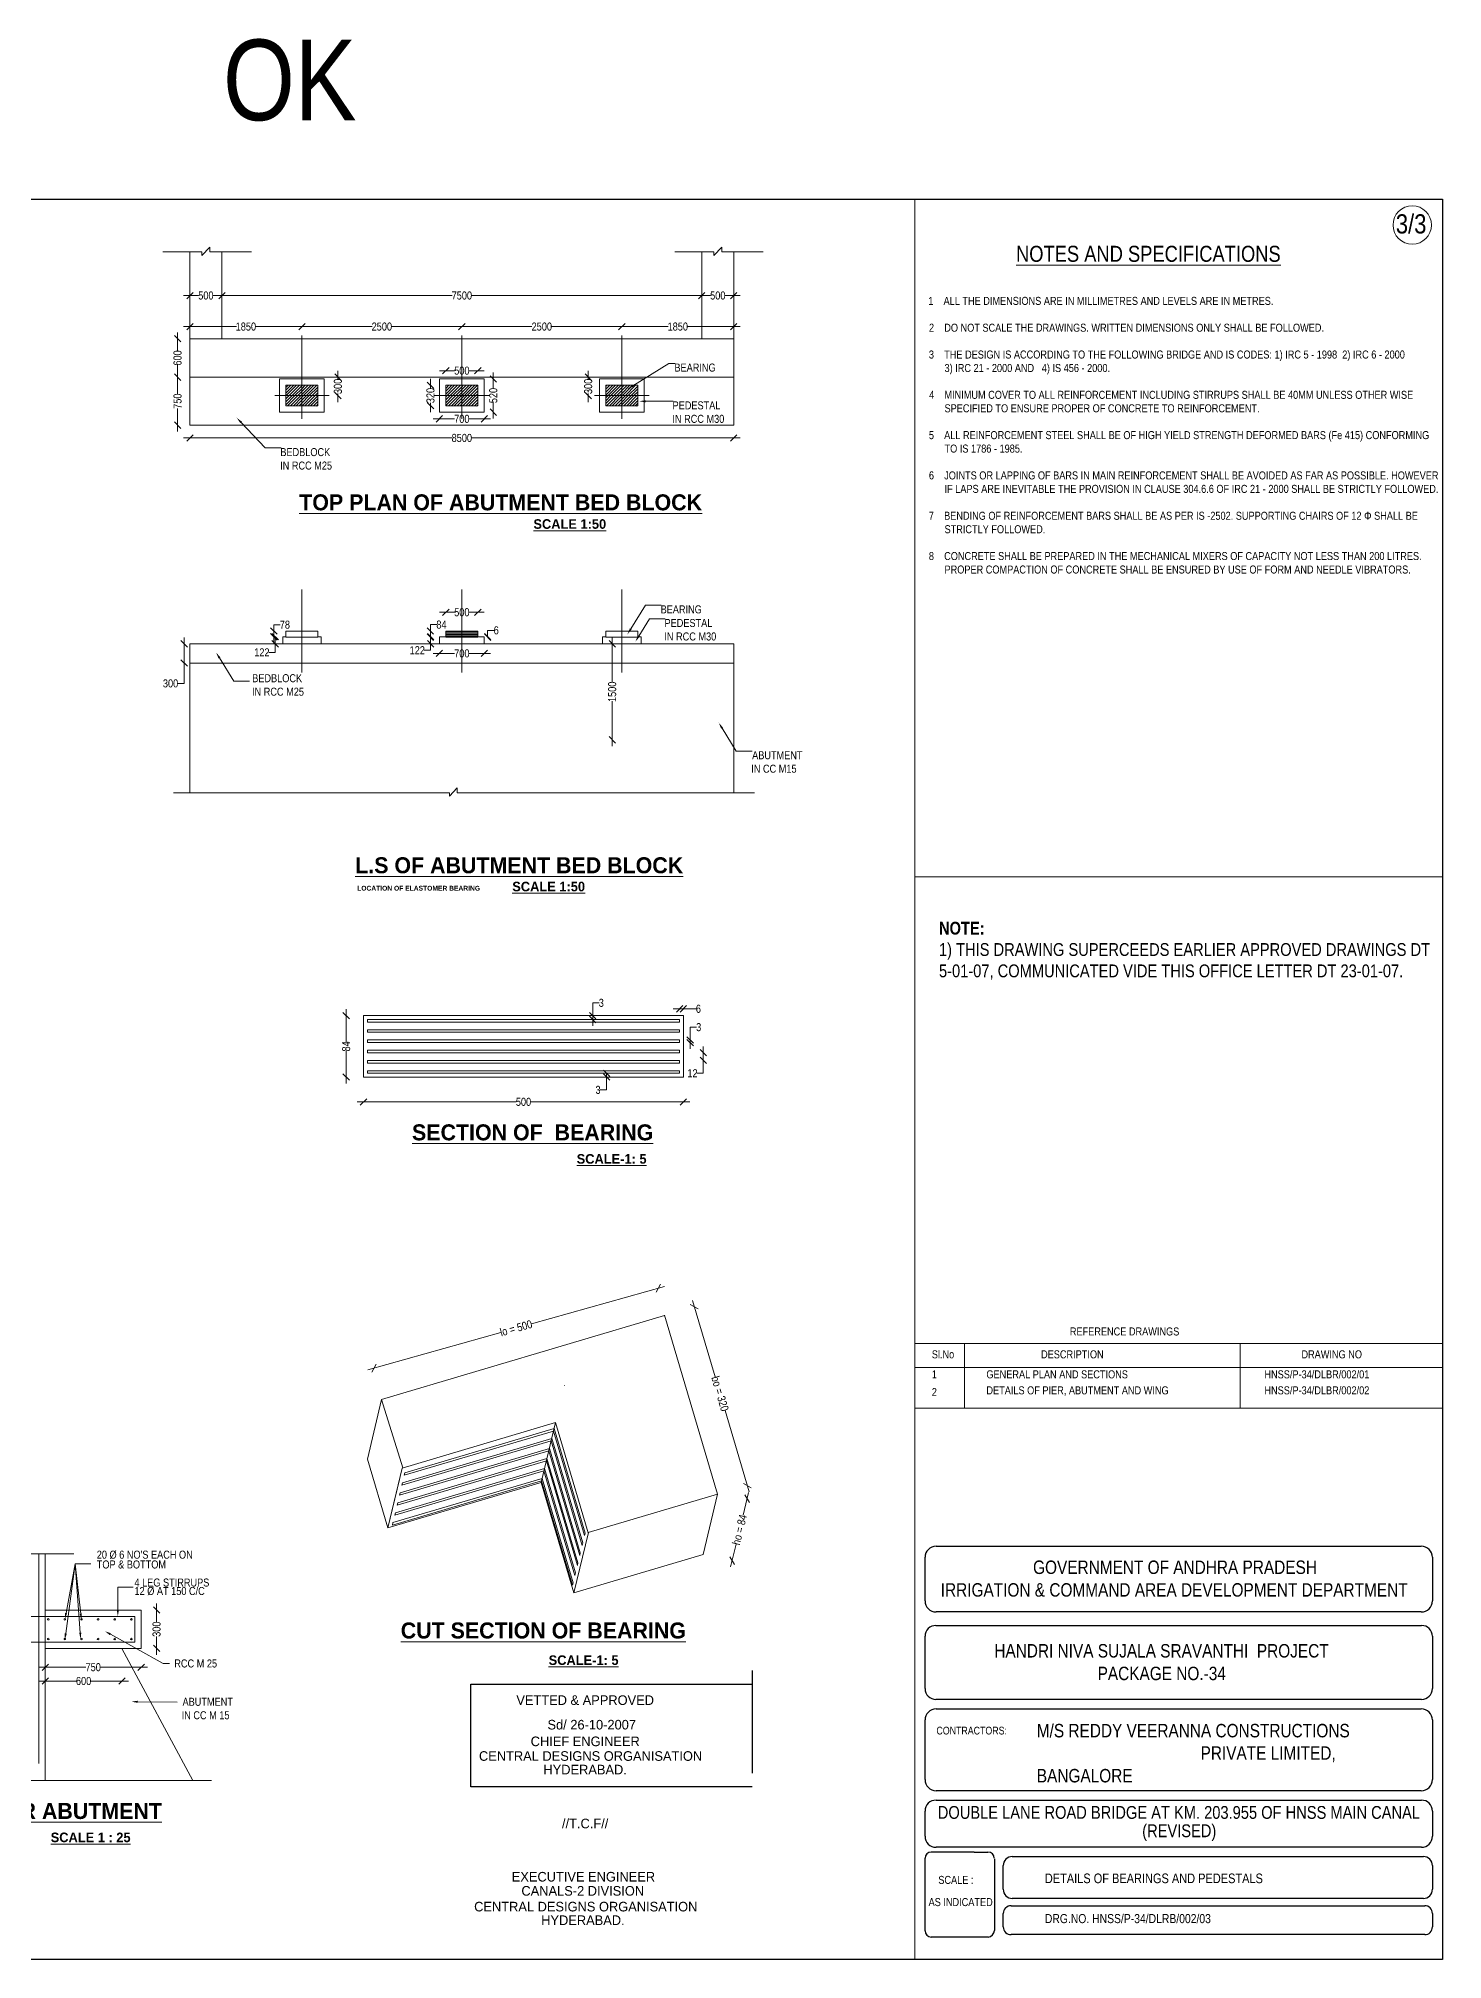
# Model space of a CAD drawing. Header units: millimetres. Extents: x -50489 to 274851, y 124916 to 300735.
# Drawn here: x 230961 to 274851, y 124916 to 184940 of the extents above; entities that cross this region are included whole.
import ezdxf
from ezdxf.enums import TextEntityAlignment as Align

# ---------------------------------------------------------------- set-up
doc = ezdxf.new("R2010")
doc.units = ezdxf.units.MM
for name, color, linetype in [('abutment', 7, 'Continuous'), ('canal', 7, 'Continuous'), ('MAIN', 7, 'Continuous'), ('SHEET', 3, 'Continuous')]:
    doc.layers.add(name, color=color, linetype=linetype)
doc.styles.add('AB', font='arialbd.ttf')
doc.styles.add('ARIAL NARROW', font='ARIALN.TTF')
doc.styles.add('arn', font='ARIALN.TTF')
doc.styles.add('CITYBLUEPR', font='cityb___.ttf')

# ---------------------------------------------------------------- blocks, each defined once
blk = doc.blocks.new('_Oblique')
at = {"color": 0, "linetype": 'ByBlock', "lineweight": -2}
blk.add_line((-0.5, -0.5), (0.5, 0.5), dxfattribs=at)

msp = doc.modelspace()

# ---------------------------------------------------------------- linework, layer by layer
at = {"lineweight": 5}
for p, q in [((258350.6, 179915.5), (258350.6, 124915.5)), ((274850.6, 124915.5), (274850.6, 179915.5)), ((274850.6, 124915.5), (274850.6, 179915.5)), ((236069.4, 178159.2), (236317.2, 178421.1)), ((236317.2, 178267.5), (236317.2, 178421.1)), ((252069.4, 178159.2), (252317.2, 178421.1)), ((252317.2, 178267.5), (252317.2, 178421.1)), ((234851.3, 178267.5), (236069.4, 178267.5)), ((235695.8, 175555.7), (235695.8, 178267.5)), ((236069.4, 178267.5), (236069.4, 178159.2)), ((236317.2, 178267.5), (237618.9, 178267.5)), ((236695.8, 175555.7), (236695.8, 178267.5)), ((250851.3, 178267.5), (252069.4, 178267.5)), ((251695.8, 175555.7), (251695.8, 178267.5)), ((252069.4, 178267.5), (252069.4, 178159.2)), ((252317.2, 178267.5), (253618.9, 178267.5)), ((252695.8, 175555.7), (252695.8, 178267.5)), ((235495.8, 176906.4), (235969.6, 176906.4)), ((236895.8, 176906.4), (236422, 176906.4)), ((236495.8, 176906.4), (243890.8, 176906.4)), ((251895.8, 176906.4), (244500.8, 176906.4)), ((251495.8, 176906.4), (251969.6, 176906.4)), ((252895.8, 176906.4), (252422, 176906.4)), ((235495.8, 175936.1), (237149.6, 175936.1)), ((239395.8, 175936.1), (237742, 175936.1)), ((238995.8, 175936.1), (241388.2, 175936.1)), ((244395.8, 175936.1), (242003.4, 175936.1)), ((243995.8, 175936.1), (246388.2, 175936.1)), ((249395.8, 175936.1), (247003.4, 175936.1)), ((248995.8, 175936.1), (250649.6, 175936.1)), ((252895.8, 175936.1), (251242, 175936.1)), ((235310.3, 175755.7), (235310.3, 175182.5)), ((235695.8, 175555.7), (252695.8, 175555.7)), ((235695.8, 175555.7), (235695.8, 172855.7)), ((239195.8, 175655.7), (239195.8, 173055.7)), ((244195.8, 175655.7), (244195.8, 173055.7)), ((249195.8, 175655.7), (249195.8, 173055.7)), ((252695.8, 175555.7), (252695.8, 172855.7)), ((235310.3, 174155.7), (235310.3, 174728.9)), ((235310.3, 174555.7), (235310.3, 173831.1)), ((235695.8, 174355.7), (252695.8, 174355.7)), ((238495.8, 174302), (239895.8, 174302)), ((238495.8, 173262), (238495.8, 174302)), ((238695.8, 174102), (239695.8, 174102)), ((238695.8, 173782), (238695.8, 174102)), ((238695.8, 174035.1), (238762.8, 174102)), ((238695.8, 173945.3), (238852.6, 174102)), ((238695.8, 173855.5), (238942.4, 174102)), ((238709.8, 173779.7), (239032.2, 174102)), ((238799.6, 173779.7), (239122, 174102)), ((238889.4, 173779.7), (239195.8, 174086.1)), ((239195.8, 174086.1), (239211.8, 174102)), ((239195.8, 173996.3), (239301.6, 174102)), ((239195.8, 173906.5), (239391.4, 174102)), ((239195.8, 173816.7), (239481.2, 174102)), ((239248.6, 173779.7), (239571, 174102)), ((239338.5, 173779.7), (239660.8, 174102)), ((239695.8, 174102), (239695.8, 173462)), ((239895.8, 174302), (239895.8, 173262)), ((240321.8, 174555.7), (240321.8, 174293.9)), ((243215.5, 174302), (243215.5, 174008.3)), ((243495.8, 174559.2), (243969.6, 174559.2)), ((243495.8, 174302), (244895.8, 174302)), ((243495.8, 173262), (243495.8, 174302)), ((243695.8, 174102), (244695.8, 174102)), ((243695.8, 173782), (243695.8, 174102)), ((243695.8, 174095.9), (243701.9, 174102)), ((243695.8, 174006.1), (243791.7, 174102)), ((243695.8, 173916.3), (243881.5, 174102)), ((243695.8, 173826.5), (243971.3, 174102)), ((243738.8, 173779.7), (244061.1, 174102)), ((243828.6, 173779.7), (244150.9, 174102)), ((244195.8, 174057.1), (244240.7, 174102)), ((244195.8, 173967.3), (244330.5, 174102)), ((244195.8, 173877.5), (244420.3, 174102)), ((244195.8, 173787.7), (244510.1, 174102)), ((244277.6, 173779.7), (244599.9, 174102)), ((244367.4, 173779.7), (244689.7, 174102)), ((244895.8, 174559.2), (244422, 174559.2)), ((244695.8, 174102), (244695.8, 173462)), ((244895.8, 174302), (244895.8, 173262)), ((245178.7, 174502), (245178.7, 174008.3)), ((248145.8, 174555.7), (248145.8, 174293.9)), ((248495.8, 173262), (248495.8, 174302)), ((248495.8, 174302), (249895.8, 174302)), ((248695.8, 173782), (248695.8, 174102)), ((248695.8, 174102), (249695.8, 174102)), ((248695.8, 174067), (248730.8, 174102)), ((248695.8, 173977.2), (248820.6, 174102)), ((248695.8, 173887.4), (248910.4, 174102)), ((248695.8, 173797.6), (249000.2, 174102)), ((248767.7, 173779.7), (249090.1, 174102)), ((248857.5, 173779.7), (249179.9, 174102)), ((249195.8, 174028.2), (249269.7, 174102)), ((249195.8, 173938.4), (249359.5, 174102)), ((249195.8, 173848.6), (249449.3, 174102)), ((249216.7, 173779.7), (249539.1, 174102)), ((249306.5, 173779.7), (249628.9, 174102)), ((249396.3, 173779.7), (249695.8, 174079.2)), ((249695.8, 174102), (249695.8, 173462)), ((249895.8, 174302), (249895.8, 173262)), ((238345.8, 173779.7), (240045.8, 173779.7)), ((238695.8, 173462), (238695.8, 173782)), ((238695.8, 173765.7), (238709.8, 173779.7)), ((238695.8, 173675.9), (238799.6, 173779.7)), ((238695.8, 173586.1), (238889.4, 173779.7)), ((238695.8, 173496.3), (238979.2, 173779.7)), ((238751.4, 173462), (239069, 173779.7)), ((238841.2, 173462), (239158.8, 173779.7)), ((238931, 173462), (239195.8, 173726.9)), ((238979.2, 173779.7), (239195.8, 173996.3)), ((239020.8, 173462), (239195.8, 173637.1)), ((239069, 173779.7), (239195.8, 173906.5)), ((239110.6, 173462), (239195.8, 173547.3)), ((239158.8, 173779.7), (239195.8, 173816.7)), ((239195.8, 173726.9), (239248.6, 173779.7)), ((239195.8, 173637.1), (239338.5, 173779.7)), ((239195.8, 173547.3), (239428.3, 173779.7)), ((239200.4, 173462), (239518.1, 173779.7)), ((239290.2, 173462), (239607.9, 173779.7)), ((239380, 173462), (239695.8, 173777.8)), ((239428.3, 173779.7), (239695.8, 174047.3)), ((239469.8, 173462), (239695.8, 173688)), ((239518.1, 173779.7), (239695.8, 173957.4)), ((239559.6, 173462), (239695.8, 173598.2)), ((239607.9, 173779.7), (239695.8, 173867.6)), ((239649.4, 173462), (239695.8, 173508.4)), ((240321.8, 173579.7), (240321.8, 173841.5)), ((243215.5, 173262), (243215.5, 173555.8)), ((243345.8, 173779.7), (245045.8, 173779.7)), ((243345.8, 173779.7), (245045.8, 173779.7)), ((243695.8, 173462), (243695.8, 173782)), ((243695.8, 173736.7), (243738.8, 173779.7)), ((243695.8, 173646.9), (243828.6, 173779.7)), ((243695.8, 173557.1), (243918.4, 173779.7)), ((243695.8, 173467.3), (244008.2, 173779.7)), ((243780.3, 173462), (244098, 173779.7)), ((243870.1, 173462), (244187.8, 173779.7)), ((243918.4, 173779.7), (244195.8, 174057.1)), ((243959.9, 173462), (244195.8, 173697.9)), ((244008.2, 173779.7), (244195.8, 173967.3)), ((244049.7, 173462), (244195.8, 173608.1)), ((244098, 173779.7), (244195.8, 173877.5)), ((244139.5, 173462), (244195.8, 173518.3)), ((244187.8, 173779.7), (244195.8, 173787.7)), ((244195.8, 173697.9), (244277.6, 173779.7)), ((244195.8, 173608.1), (244367.4, 173779.7)), ((244195.8, 173518.3), (244457.2, 173779.7)), ((244229.3, 173462), (244547, 173779.7)), ((244319.1, 173462), (244636.8, 173779.7)), ((244408.9, 173462), (244695.8, 173748.9)), ((244457.2, 173779.7), (244695.8, 174018.3)), ((244498.7, 173462), (244695.8, 173659.1)), ((244547, 173779.7), (244695.8, 173928.5)), ((244588.5, 173462), (244695.8, 173569.3)), ((244636.8, 173779.7), (244695.8, 173838.7)), ((244678.3, 173462), (244695.8, 173479.5)), ((245178.7, 173062), (245178.7, 173555.8)), ((248145.8, 173579.7), (248145.8, 173841.5)), ((248345.8, 173779.7), (250045.8, 173779.7)), ((248345.8, 173779.7), (250045.8, 173779.7)), ((248695.8, 173462), (248695.8, 173782)), ((248695.8, 173707.8), (248767.7, 173779.7)), ((248695.8, 173618), (248857.5, 173779.7)), ((248695.8, 173528.2), (248947.3, 173779.7)), ((248719.5, 173462), (249037.1, 173779.7)), ((248809.3, 173462), (249126.9, 173779.7)), ((248899.1, 173462), (249195.8, 173758.8)), ((248947.3, 173779.7), (249195.8, 174028.2)), ((248988.9, 173462), (249195.8, 173669)), ((249037.1, 173779.7), (249195.8, 173938.4)), ((249078.7, 173462), (249195.8, 173579.2)), ((249126.9, 173779.7), (249195.8, 173848.6)), ((249168.5, 173462), (249195.8, 173489.4)), ((249195.8, 173758.8), (249216.7, 173779.7)), ((249195.8, 173669), (249306.5, 173779.7)), ((249195.8, 173579.2), (249396.3, 173779.7)), ((249195.8, 173489.4), (249486.1, 173779.7)), ((249258.3, 173462), (249575.9, 173779.7)), ((249348.1, 173462), (249665.7, 173779.7)), ((249437.9, 173462), (249695.8, 173720)), ((249486.1, 173779.7), (249695.8, 173989.4)), ((249527.7, 173462), (249695.8, 173630.2)), ((249575.9, 173779.7), (249695.8, 173899.6)), ((249617.5, 173462), (249695.8, 173540.4)), ((249665.7, 173779.7), (249695.8, 173809.8)), ((235310.3, 172655.7), (235310.3, 173380.3)), ((238495.8, 173262), (239895.8, 173262)), ((238695.8, 173462), (239695.8, 173462)), ((239644.8, 173430.3), (239645.8, 173429.3)), ((243295.8, 173053.3), (243970.4, 173053.3)), ((243495.8, 173262), (244895.8, 173262)), ((243695.8, 173462), (244695.8, 173462)), ((245095.8, 173053.3), (244421.2, 173053.3)), ((244644.8, 173430.3), (244645.8, 173429.3)), ((248495.8, 173262), (249895.8, 173262)), ((248695.8, 173462), (249695.8, 173462)), ((249644.8, 173430.3), (249645.8, 173429.3)), ((235495.8, 172456.2), (243889.9, 172456.2)), ((235695.8, 172855.7), (252695.8, 172855.7)), ((252895.8, 172456.2), (244501.6, 172456.2)), ((239195.8, 167724.7), (239195.8, 165124.7)), ((244195.8, 167724.7), (244195.8, 165124.7)), ((249195.8, 167724.7), (249195.8, 165124.7)), ((243495.8, 167009.9), (243969.6, 167009.9)), ((244895.8, 167009.9), (244422, 167009.9)), ((238318.8, 166422.4), (238318.8, 166622.4)), ((238318.8, 166622.4), (238518.8, 166622.4)), ((238318.8, 166042.4), (238318.8, 166422.4)), ((238695.8, 166424.7), (239695.8, 166424.7)), ((238695.8, 166424.7), (238695.8, 166232.7)), ((239695.8, 166424.7), (239695.8, 166232.7)), ((243211.6, 166424.7), (243211.6, 166624.7)), ((243211.6, 166624.7), (243411.6, 166624.7)), ((243211.6, 166032.7), (243211.6, 166424.7)), ((243695.8, 166424.7), (243695.8, 166232.7)), ((243695.8, 166424.7), (244695.8, 166424.7)), ((243695.8, 166417.3), (244195.8, 166417.3)), ((243695.8, 166411.1), (244195.8, 166411.1)), ((243695.8, 166404.8), (244195.8, 166404.8)), ((243695.8, 166367.3), (244195.8, 166367.3)), ((243695.8, 166361.1), (244195.8, 166361.1)), ((243695.8, 166354.8), (244195.8, 166354.8)), ((243695.8, 166317.3), (244195.8, 166317.3)), ((243695.8, 166311.1), (244195.8, 166311.1)), ((243695.8, 166304.8), (244195.8, 166304.8)), ((243695.8, 166267.3), (244195.8, 166267.3)), ((244195.8, 166417.3), (244695.8, 166417.3)), ((244195.8, 166411.1), (244695.8, 166411.1)), ((244195.8, 166404.8), (244695.8, 166404.8)), ((244195.8, 166367.3), (244695.8, 166367.3)), ((244195.8, 166361.1), (244695.8, 166361.1)), ((244195.8, 166354.8), (244695.8, 166354.8)), ((244195.8, 166317.3), (244695.8, 166317.3)), ((244195.8, 166311.1), (244695.8, 166311.1)), ((244195.8, 166304.8), (244695.8, 166304.8)), ((244195.8, 166267.3), (244695.8, 166267.3)), ((244695.8, 166424.7), (244695.8, 166232.7)), ((245002.6, 166232.7), (245002.6, 166444.7)), ((245002.6, 166244.7), (245002.6, 166444.7)), ((245002.6, 166444.7), (245202.6, 166444.7)), ((248695.8, 166424.7), (248695.8, 166232.7)), ((248695.8, 166424.7), (249695.8, 166424.7)), ((249695.8, 166424.7), (249695.8, 166232.7)), ((235517.7, 166224.7), (235517.7, 165424.7)), ((235695.8, 166024.7), (252695.8, 166024.7)), ((235695.8, 166024.7), (248495.8, 166024.7)), ((235695.8, 166024.7), (235695.8, 161372)), ((238361.6, 165758.5), (238161.6, 165758.5)), ((238361.6, 166244.7), (238361.6, 165824.7)), ((238361.6, 166024.7), (238361.6, 165758.5)), ((238595.8, 166244.7), (238695.8, 166244.7)), ((238595.8, 166244.7), (238595.8, 166024.7)), ((238695.8, 166232.7), (239695.8, 166232.7)), ((239644.8, 166232.7), (239645.8, 166231.7)), ((239695.8, 166244.7), (239795.8, 166244.7)), ((239795.8, 166244.7), (239795.8, 166024.7)), ((243218.5, 165824.7), (243018.5, 165824.7)), ((243218.5, 166244.7), (243218.5, 165824.7)), ((243218.5, 166024.7), (243218.5, 165824.7)), ((243295.8, 165724), (243970.4, 165724)), ((243495.8, 166244.7), (243495.8, 166024.7)), ((243495.8, 166244.7), (243695.8, 166244.7)), ((243695.8, 166261.1), (244195.8, 166261.1)), ((243695.8, 166254.8), (244195.8, 166254.8)), ((243695.8, 166232.7), (244695.8, 166232.7)), ((244195.8, 166261.1), (244695.8, 166261.1)), ((244195.8, 166254.8), (244695.8, 166254.8)), ((245095.8, 165724), (244421.2, 165724)), ((244644.8, 166232.7), (244645.8, 166231.7)), ((244695.8, 166244.7), (244895.8, 166244.7)), ((244895.8, 166244.7), (244895.8, 166024.7)), ((248595.8, 166244.7), (248595.8, 166024.7)), ((248595.8, 166244.7), (248695.8, 166244.7)), ((248695.8, 166232.7), (249695.8, 166232.7)), ((248895.8, 166224.7), (248895.8, 164821.3)), ((249644.8, 166232.7), (249645.8, 166231.7)), ((249695.8, 166244.7), (249795.8, 166244.7)), ((249795.8, 166244.7), (249795.8, 166024.7)), ((252695.8, 166024.7), (252695.8, 161372)), ((235517.7, 165424.7), (235517.7, 164786.4)), ((235695.8, 165424.7), (252695.8, 165424.7)), ((235517.7, 164786.4), (235317.7, 164786.4)), ((248895.8, 162825.5), (248895.8, 164228.9)), ((243805.7, 161263.7), (244053.4, 161525.6)), ((244053.4, 161372), (244053.4, 161525.6)), ((235187, 161372), (243805.7, 161372)), ((243805.7, 161372), (243805.7, 161263.7)), ((244053.4, 161372), (253339.7, 161372)), ((240580, 154607.4), (240580, 153594)), ((251122.7, 154407.4), (241122.7, 154407.4)), ((241122.7, 154407.4), (241122.7, 152487.4)), ((251002.7, 154287.4), (241242.7, 154287.4)), ((241242.7, 154287.4), (241242.7, 154207.4)), ((248287.3, 154407.4), (248287.3, 154807.4)), ((248287.3, 154807.4), (248487.3, 154807.4)), ((248287.3, 154087.4), (248287.3, 154407.4)), ((250802.7, 154620.5), (251122.7, 154620.5)), ((251002.7, 154207.4), (251002.7, 154287.4)), ((251122.7, 154620.5), (251521.8, 154620.5)), ((251122.7, 152487.4), (251122.7, 154407.4)), ((241242.7, 154207.4), (251002.7, 154207.4)), ((241242.7, 153967.4), (251002.7, 153967.4)), ((241242.7, 153967.4), (241242.7, 153887.4)), ((241242.7, 153887.4), (251002.7, 153887.4)), ((251002.7, 153887.4), (251002.7, 153967.4)), ((251332, 153647.4), (251332, 154047.4)), ((251332, 154047.4), (251532, 154047.4)), ((240580, 152287.4), (240580, 153300.8)), ((241242.7, 153647.4), (251002.7, 153647.4)), ((241242.7, 153647.4), (241242.7, 153567.4)), ((241242.7, 153567.4), (251002.7, 153567.4)), ((241242.7, 153327.4), (251002.7, 153327.4)), ((241242.7, 153327.4), (241242.7, 153247.4)), ((241242.7, 153247.4), (251002.7, 153247.4)), ((251002.7, 153567.4), (251002.7, 153647.4)), ((251002.7, 153247.4), (251002.7, 153327.4)), ((251332, 153367.4), (251332, 153647.4)), ((251741.5, 153447.4), (251741.5, 153007.4)), ((241122.7, 152487.4), (251122.7, 152487.4)), ((241242.7, 153007.4), (251002.7, 153007.4)), ((241242.7, 153007.4), (241242.7, 152927.4)), ((241242.7, 152927.4), (251002.7, 152927.4)), ((241242.7, 152687.4), (251002.7, 152687.4)), ((241242.7, 152687.4), (241242.7, 152607.4)), ((241242.7, 152607.4), (251002.7, 152607.4)), ((248719.8, 152607.4), (248719.8, 152287.4)), ((248719.8, 152487.4), (248719.8, 152087.4)), ((251002.7, 152927.4), (251002.7, 153007.4)), ((251002.7, 152607.4), (251002.7, 152687.4)), ((251741.5, 152607.4), (251541.5, 152607.4)), ((251741.5, 153007.4), (251741.5, 152607.4)), ((248719.8, 152087.4), (248519.8, 152087.4)), ((240922.7, 151713.4), (245896.5, 151713.4)), ((251322.7, 151713.4), (246348.9, 151713.4)), ((250527.2, 145948.8), (246371.1, 144778.3)), ((251401.8, 145510.8), (252111.1, 143119.7)), ((241689.2, 142413.6), (250528.5, 145035.5)), ((250526.9, 145052.8), (252186.9, 139456.5)), ((241256.7, 143337.8), (245412.8, 144508.4)), ((258378.3, 144167), (274850.6, 144167)), ((259908, 144167), (259908, 142148)), ((268522.4, 144167), (268522.4, 142148)), ((258378.3, 143417), (274850.6, 143417)), ((241687.7, 142418.5), (241242.7, 140550.7)), ((242353.6, 140276.6), (241687.7, 142418.5)), ((242325.5, 140268.3), (247125, 141691.9)), ((247125, 141691.9), (246677.1, 139823.3)), ((247124.7, 141692.7), (248147.1, 138246)), ((253175.6, 139531), (252421.3, 142074)), ((258378.3, 142148), (274850.6, 142148)), ((242321.7, 139734.6), (246987.6, 141118.6)), ((242340.2, 139812.4), (247006.2, 141196.5)), ((242395.9, 140045.9), (247062.2, 141430)), ((242414.4, 140123.7), (247080.9, 141507.9)), ((246987.6, 141118.6), (247955.7, 137854.8)), ((247006.2, 141196.5), (247974.3, 137932.6)), ((247061.7, 141429.9), (248030.1, 138165.3)), ((247080.4, 141507.8), (248048.7, 138243.2)), ((241242.7, 140550.7), (241880.5, 138400.5)), ((242173.4, 139112), (246838.3, 140495.7)), ((242191.9, 139189.9), (246856.9, 140573.6)), ((242247.5, 139423.3), (246912.9, 140807.2)), ((242266.1, 139501.1), (246931.6, 140885)), ((246838.3, 140495.7), (247806.5, 137231.6)), ((246856.9, 140573.6), (247825.1, 137309.5)), ((246912.4, 140807), (247880.9, 137542.2)), ((246931.1, 140884.9), (247899.5, 137620.1)), ((242325.5, 140268.3), (241880.5, 138400.5)), ((242244.1, 139917.6), (241880.5, 138400.5)), ((242025.1, 138489.5), (246689, 139872.9)), ((242043.6, 138567.3), (246707.6, 139950.7)), ((242099.2, 138800.8), (246763.6, 140184.3)), ((242117.8, 138878.6), (246782.3, 140262.2)), ((242414.4, 140123.7), (242395.9, 140045.9)), ((246689.5, 139873), (247657.5, 136609.5)), ((246708.1, 139950.9), (247676.2, 136687.4)), ((246763.6, 140184.3), (247731.9, 136920.1)), ((246782.3, 140262.2), (247750.5, 136998)), ((241880.5, 138400.5), (246677.1, 139823.3)), ((242266.1, 139501.1), (242247.5, 139423.3)), ((242340.2, 139812.4), (242321.7, 139734.6)), ((246677.7, 139823), (247699.7, 136377.6)), ((252186.9, 139456.5), (248143.8, 138257.2)), ((252186.9, 139456.5), (251742.9, 137576.9)), ((253159.2, 139506.5), (252987.3, 138797.7)), ((242117.8, 138878.6), (242099.2, 138800.8)), ((242191.9, 139189.9), (242173.4, 139112)), ((242043.6, 138567.3), (242025.1, 138489.5)), ((248150.2, 138259.1), (247699.7, 136377.6)), ((248048.7, 138243.2), (248030.1, 138165.3)), ((229472.1, 137597.3), (232068.4, 137597.3)), ((230973.5, 131039.3), (230973.5, 137597.3)), ((231173.5, 135837.3), (231173.5, 137597.3)), ((231173.5, 130508.8), (231173.5, 137597.3)), ((247699.7, 136377.6), (251742.9, 137576.9)), ((247899.5, 137620.1), (247880.9, 137542.2)), ((247974.3, 137932.6), (247955.7, 137854.8)), ((252596.1, 137184), (252767.9, 137892.8)), ((247750.5, 136998), (247731.9, 136920.1)), ((247825.1, 137309.5), (247806.5, 137231.6)), ((247676.2, 136687.4), (247657.5, 136609.5)), ((231173.5, 135837.3), (234171.5, 135837.3)), ((234173.5, 134639.3), (234173.5, 135835.3)), ((234654.8, 136037.3), (234654.8, 135464.5)), ((227210.1, 135637.3), (233973.5, 135637.3)), ((233973.5, 135637.3), (233973.5, 134837.3)), ((233973.5, 134837.3), (227004.5, 134837.3)), ((231175.5, 134637.3), (234171.5, 134637.3)), ((235785.9, 130508.8), (233571.5, 134637.3)), ((234654.8, 134439.3), (234654.8, 135012.1)), ((230973.5, 134049.5), (232448.2, 134049.5)), ((234373.5, 134049.5), (232898.9, 134049.5)), ((230973.5, 133619.2), (232146.7, 133619.2)), ((233773.5, 133619.2), (232600.3, 133619.2)), ((230214.2, 130508.8), (236368.7, 130508.8))]:
    msp.add_line(p, q, dxfattribs=at)
at = {"color": 0, "lineweight": 5}
msp.add_line((258350.6, 158748.8), (274822.9, 158748.8), dxfattribs=at)
for p, q in [((258675.4, 136122.5), (258675.4, 137484.8)), ((259021.8, 137831.2), (274185.5, 137831.2)), ((274531.9, 137484.8), (274531.9, 136122.5)), ((274185.5, 135776), (259021.8, 135776)), ((259015.1, 135354.7), (274192.2, 135354.7)), ((258675.4, 133381.3), (258675.4, 135015)), ((274531.9, 135015), (274531.9, 133381.3)), ((253265.9, 133949.9), (253265.9, 130741.7)), ((244475.1, 133523.3), (253265.9, 133523.3)), ((244475.1, 130315.1), (244475.1, 133523.3)), ((274192.2, 133041.6), (259015.1, 133041.6)), ((259021.8, 132747.6), (274185.5, 132747.6)), ((258675.4, 130538.8), (258675.4, 132401.2)), ((274531.9, 132401.2), (274531.9, 130538.8)), ((253265.9, 130315.1), (244475.1, 130315.1)), ((259017.9, 129897.6), (274189.4, 129897.6)), ((274185.5, 130192.4), (259021.8, 130192.4)), ((258675.4, 128767.2), (258675.4, 129555.1)), ((274531.9, 129555.1), (274531.9, 128767.2)), ((258675.4, 125814.1), (258675.4, 128082.1)), ((260212.5, 128275.2), (258868.5, 128275.2)), ((274189.4, 128424.7), (259017.9, 128424.7)), ((260212.5, 128275.2), (260640.9, 128275.2)), ((260841, 128061.2), (260841, 125820.2)), ((261402.1, 128134.6), (274248.8, 128134.6)), ((261119, 127110.4), (261119, 127851.5)), ((274531.9, 127851.5), (274531.9, 127110.4)), ((274248.8, 126827.3), (261402.1, 126827.3)), ((261120.3, 125934.9), (261120.3, 126358.1)), ((261360.9, 126598.8), (274291.3, 126598.8)), ((274531.9, 126358.1), (274531.9, 125934.9)), ((260656.7, 125617.8), (258868.5, 125617.8)), ((274291.3, 125694.2), (261360.9, 125694.2))]:
    msp.add_line(p, q)
at = {"lineweight": 5}
for points in [[(249538.5, 174087), (250661.6, 174782.5), (250861.6, 174782.5)], [(249942.7, 173603.7), (250804.1, 173603.7)], [(237299.2, 172940.6), (238048.4, 172144.3), (238543.6, 172144.3)], [(236620.7, 165582.3), (237065.7, 164859.3), (237560.3, 164859.3)], [(252329.3, 163391.5), (252774.3, 162668.5), (253269.5, 162668.5)], [(231814.6, 135103.9), (232114.9, 137284.1)], [(231824.3, 135740.8), (232114.9, 137284.1)], [(232268.2, 135128.2), (232114.9, 137284.1), (232597.2, 137284.1)], [(232285.7, 135718.1), (232114.9, 137284.1), (232597.2, 137284.1)], [(233443.4, 135839.1), (233446.2, 136555.8), (233919.2, 136555.8)], [(233212.5, 135079), (234862.9, 134162.1), (235062.9, 134162.1)], [(234067.5, 132970.9), (235297.8, 132960.1)]]:
    msp.add_lwpolyline(points, dxfattribs=at)
at = {"lineweight": 5, "extrusion": (0, 0, -1)}
for points in [[(-249475.6, 166488.6), (-249933.9, 167229.8), (-250428.9, 167229.8)], [(-249724.1, 166261.7), (-250057.5, 166805.3), (-250552.5, 166805.3)]]:
    msp.add_lwpolyline(points, dxfattribs=at)
at = {"lineweight": 5}
for centre, radius, start, end in [((247403.6, 142856.7), 0.5, 346.52151, 106.52151), ((246998.4, 141162.9), 0.5, 16.52151, 106.52151), ((247040.9, 141339.9), 0.5, 16.52151, 106.52151), ((246839.8, 140501.1), 0.5, 16.52151, 106.52151), ((246873, 140639.7), 0.5, 16.52151, 106.52151), ((246966.3, 141028.8), 0.5, 16.52151, 106.52151), ((246723.8, 140017.2), 0.5, 16.52151, 106.52151), ((246751.8, 140133.9), 0.5, 16.52151, 106.52151), ((246677.2, 139822.8), 0.5, 16.52151, 106.52151), ((231267.3, 135544.3), 25, 0, 180), ((231267.3, 135544.3), 25, 180, 0), ((231787.3, 135544.3), 25, 0, 180), ((231787.3, 135544.3), 25, 180, 0), ((232307.3, 135544.3), 25, 0, 180), ((232307.3, 135544.3), 25, 180, 0), ((232827.3, 135544.3), 25, 0, 180), ((232827.3, 135544.3), 25, 180, 0), ((233347.3, 135544.3), 25, 0, 180), ((233347.3, 135544.3), 25, 180, 0), ((233867.3, 135544.3), 25, 0, 180), ((233867.3, 135544.3), 25, 180, 0), ((231267.3, 134930.8), 25, 0, 180), ((231267.3, 134930.8), 25, 180, 0), ((231787.3, 134930.8), 25, 0, 180), ((231787.3, 134930.8), 25, 180, 0), ((232307.3, 134930.8), 25, 0, 180), ((232307.3, 134930.8), 25, 180, 0), ((232827.3, 134930.8), 25, 0, 180), ((232827.3, 134930.8), 25, 180, 0), ((233347.3, 134930.8), 25, 0, 180), ((233347.3, 134930.8), 25, 180, 0), ((233867.3, 134930.8), 25, 0, 180), ((233867.3, 134930.8), 25, 180, 0), ((244651.6, 134955.3), 0.5, 196.52151, 286.52151)]:
    msp.add_arc(centre, radius, start, end, dxfattribs=at)
for centre, radius, start, end in [((259021.8, 137484.8), 346.4, 90, 180), ((274185.5, 137484.8), 346.4, 360, 90), ((259021.8, 136122.5), 346.4, 180, 270), ((274185.5, 136122.5), 346.4, 270, 0), ((259015.1, 135015), 339.7, 90, 180), ((274192.2, 135015), 339.7, 360, 90), ((259015.1, 133381.3), 339.7, 180, 270), ((274192.2, 133381.3), 339.7, 270, 0), ((259021.8, 132401.2), 346.4, 90, 180), ((274185.5, 132401.2), 346.4, 360, 90), ((259021.8, 130538.8), 346.4, 180, 270), ((274185.5, 130538.8), 346.4, 270, 0), ((259017.9, 129555.1), 342.5, 90, 180), ((274189.4, 129555.1), 342.5, 360, 90), ((259017.9, 128767.2), 342.5, 180, 270), ((274189.4, 128767.2), 342.5, 270, 0), ((258868.5, 128082.1), 193.2, 90, 180), ((260640.9, 128082.1), 193.2, 360, 90), ((261402.1, 127851.5), 283.1, 90, 180), ((274248.8, 127851.5), 283.1, 360, 90), ((261402.1, 127110.4), 283.1, 180, 270), ((274248.8, 127110.4), 283.1, 270, 0), ((261360.9, 126358.1), 240.6, 90, 180), ((274291.3, 126358.1), 240.6, 360, 90), ((258868.5, 125814.1), 193.2, 180, 270), ((260625.9, 125830.7), 215.2, 276.751069, 357.593805), ((261360.9, 125934.9), 240.6, 180, 270), ((274291.3, 125934.9), 240.6, 270, 0)]:
    msp.add_arc(centre, radius, start, end)
for points in [[(249556, 174058.7), (249368.4, 173981.7), (249520.9, 174115.4)], [(249942.7, 173570.4), (249742.7, 173603.7), (249942.7, 173637.1)], [(237274.9, 172917.8), (237162.1, 173086.3), (237323.4, 172963.5)], [(236592.3, 165564.8), (236515.9, 165752.6), (236649.1, 165599.7)], [(252300.9, 163374), (252224.5, 163561.8), (252357.7, 163409)], [(231857.1, 135734.7), (231787.3, 135544.3), (231791.6, 135747)], [(232318.8, 135721.7), (232307.3, 135519.3), (232252.5, 135714.5)], [(233476.7, 135839), (233442.6, 135639.1), (233410.1, 135839.2)], [(231847.7, 135099.4), (231787.3, 134905.8), (231781.6, 135108.5)], [(232301.5, 135130.6), (232282.4, 134928.7), (232235, 135125.8)], [(233196.3, 135049.9), (233037.7, 135176.1), (233228.7, 135108.1)], [(234067.2, 132937.6), (233867.5, 132972.7), (234067.8, 133004.3)]]:
    msp.add_solid(points, dxfattribs=at)
at = {"lineweight": 5, "extrusion": (0, 0, -1)}
for points in [[(-249447.2, 166506.2), (-249370.4, 166318.5), (-249503.9, 166471.1)], [(-249695.7, 166279.1), (-249619.5, 166091.2), (-249752.5, 166244.3)]]:
    msp.add_solid(points, dxfattribs=at)
at = {"layer": 'abutment', "lineweight": 5}
msp.add_circle((273901.2, 179109.6), 600, dxfattribs=at)
at = {"layer": 'canal', "linetype": 'Continuous'}
msp.add_lwpolyline([(274850.6, 124915.5), (202708.9, 124915.5), (202708.9, 179915.5), (274850.6, 179915.5)], close=True, dxfattribs=at)

# ---------------------------------------------------------------- block references
at = {"lineweight": 5}
for p, xscale, yscale, zscale, rotation in [((235695.8, 176906.4), 200, 200, 200, 180), ((236695.8, 176906.4), 200, 200, 200, 180), ((251695.8, 176906.4), 200, 200, 200, 180), ((235695.8, 175936.1), 200, 200, 200, 180), ((239195.8, 175936.1), 200, 200, 200, 180), ((244195.8, 175936.1), 200, 200, 200, 180), ((249195.8, 175936.1), 200, 200, 200, 180), ((235310.3, 175555.7), 200, 200, 200, 90), ((235310.3, 174355.7), 200, 200, 200, 270), ((235310.3, 174355.7), 200, 200, 200, 90), ((240321.8, 174355.7), 200, 200, 200, 90), ((243215.5, 174102), 200, 200, 200, 90), ((243695.8, 174559.2), 200, 200, 200, 180), ((245178.7, 174302), 200, 200, 200, 90), ((248145.8, 174355.7), 200, 200, 200, 90), ((240321.8, 173779.7), 200, 200, 200, 270), ((243215.5, 173462), 200, 200, 200, 270), ((248145.8, 173779.7), 200, 200, 200, 270), ((235310.3, 172855.7), 200, 200, 200, 270), ((243495.8, 173053.3), 200, 200, 200, 180), ((245178.7, 173262), 200, 200, 200, 270), ((235695.8, 172456.2), 200, 200, 200, 180), ((243695.8, 167009.9), 200, 200, 200, 180), ((238318.8, 166422.4), 200, 200, 200, 90), ((238318.8, 166242.4), 200, 200, 200, 270), ((238361.6, 166244.7), 200, 200, 200, 90), ((243211.6, 166424.7), 200, 200, 200, 90), ((243211.6, 166232.7), 200, 200, 200, 270), ((243218.5, 166244.7), 200, 200, 200, 90), ((245002.6, 166244.7), 200, 200, 200, 90), ((245002.6, 166232.7), 200, 200, 200, 270), ((235517.7, 166024.7), 200, 200, 200, 90), ((238361.6, 166024.7), 200, 200, 200, 270), ((243218.5, 166024.7), 200, 200, 200, 270), ((243495.8, 165724), 200, 200, 200, 180), ((248895.8, 166024.7), 200, 200, 200, 90), ((235517.7, 165424.7), 200, 200, 200, 270), ((248895.8, 163025.5), 200, 200, 200, 270), ((240580, 154407.4), 200, 200, 200, 90), ((248287.3, 154407.4), 200, 200, 200, 90), ((248287.3, 154287.4), 200, 200, 200, 270), ((251002.7, 154620.5), 200, 200, 200, 180), ((251332, 153647.4), 200, 200, 200, 90), ((251332, 153567.4), 200, 200, 200, 270), ((251741.5, 153247.4), 200, 200, 200, 90), ((251741.5, 153007.4), 200, 200, 200, 270), ((240580, 152487.4), 200, 200, 200, 270), ((248719.8, 152607.4), 200, 200, 200, 90), ((248719.8, 152487.4), 200, 200, 200, 270), ((241122.7, 151713.4), 200, 200, 200, 180), ((250334.7, 145894.6), 200.0000000000002, 200.0000000000002, 200.0000000000002, 15.72987252828342), ((251458.7, 145319.1), 200, 200, 200, 106.5215096301966), ((241449.2, 143392), 200.0000000000002, 200.0000000000002, 200.0000000000002, 195.7298725282834), ((253112.1, 139312.2), 200.0000000000001, 200.0000000000001, 200.0000000000001, 76.37178916561868), ((253118.7, 139722.8), 200, 200, 200, 286.5215096301965), ((252643.2, 137378.3), 200.0000000000001, 200.0000000000001, 200.0000000000001, 256.3717891656186), ((234654.8, 135837.3), 200, 200, 200, 90), ((234654.8, 134639.3), 200, 200, 200, 270), ((231173.5, 134049.5), 200, 200, 200, 180), ((231173.5, 133619.2), 200, 200, 200, 180)]:
    msp.add_blockref('_Oblique', p, dxfattribs=dict(at, xscale=xscale, yscale=yscale, zscale=zscale, rotation=rotation))
at = {"lineweight": 5, "xscale": 200, "yscale": 200, "zscale": 200}
for p in [(236695.8, 176906.4), (251695.8, 176906.4), (252695.8, 176906.4), (239195.8, 175936.1), (244195.8, 175936.1), (249195.8, 175936.1), (252695.8, 175936.1), (244695.8, 174559.2), (244895.8, 173053.3), (252695.8, 172456.2), (244695.8, 167009.9), (244895.8, 165724), (251122.7, 154620.5), (251122.7, 151713.4), (234173.5, 134049.5), (233573.5, 133619.2)]:
    msp.add_blockref('_Oblique', p, dxfattribs=at)

# ---------------------------------------------------------------- texts
at = {"linetype": 'Continuous'}
for s, height, style, p in [('BEARING', 250, 'arn', (250840.6, 174530.8)), ('PEDESTAL', 250, 'arn', (250782.2, 173349.8)), ('IN RCC M30', 250, 'arn', (250776.9, 172928.7)), ('IN RCC M25', 250, 'arn', (238516.4, 171469.2)), ('BEDBLOCK', 250, 'arn', (238522.6, 171890.3)), ('BEARING', 250, 'arn', (250408, 166975.8)), ('IN RCC M30', 250, 'arn', (250525.5, 166130.2)), ('PEDESTAL', 250, 'arn', (250530.8, 166551.4)), ('BEDBLOCK', 250, 'arn', (237643.9, 164825.6)), ('IN RCC M25', 250, 'arn', (237637.8, 164404.5)), ('ABUTMENT', 250, 'arn', (253269.9, 162419)), ('IN CC M15', 250, 'arn', (253242.3, 161997.9)), ('GOVERNMENT OF ANDHRA PRADESH', 420, 'ARIAL NARROW', (262050, 136963.1)), ('IRRIGATION & COMMAND AREA DEVELOPMENT DEPARTMENT', 420, 'ARIAL NARROW', (259164.3, 136255.6)), ('HANDRI NIVA SUJALA SRAVANTHI  PROJECT', 420, 'ARIAL NARROW', (260839.5, 134353.3)), ('RCC M 25', 250, 'arn', (235208.9, 134042.8)), ('PACKAGE NO.-34', 420, 'ARIAL NARROW', (264067.4, 133645.8)), ('IN CC M 15', 250, 'arn', (235438.6, 132424.1)), ('ABUTMENT', 250, 'arn', (235466.2, 132845.2)), ('M/S REDDY VEERANNA CONSTRUCTIONS ', 420, 'ARIAL NARROW', (262166.8, 131858.8)), ('                                      PRIVATE LIMITED,', 420, 'ARIAL NARROW', (262202.6, 131158.8)), ('BANGALORE', 420, 'ARIAL NARROW', (262167.1, 130451.3)), ('SCALE :', 250, 'ARIAL NARROW', (259089.2, 127279.4)), ('DETAILS OF BEARINGS AND PEDESTALS', 300, 'ARIAL NARROW', (262417.7, 127303.3)), ('AS INDICATED', 250, 'ARIAL NARROW', (258784.7, 126586.7)), ('DRG.NO. HNSS/P-34/DLRB/002/03', 283.097, 'ARIAL NARROW', (262419.2, 126055.2))]:
    msp.add_text(s, height=height, dxfattribs=dict(at, style=style)).set_placement(p)
at = {"lineweight": 5}
for s, height, style, p in [('%%uTOP PLAN OF ABUTMENT BED BLOCK', 500, 'CITYBLUEPR', (239112.9, 170195.5)), ('%%USCALE 1:50', 300, 'CITYBLUEPR', (246432.9, 169617.9)), ('%%uL.S OF ABUTMENT BED BLOCK', 500, 'CITYBLUEPR', (240863, 158856.1)), ('LOCATION OF ELASTOMER BEARING', 150, 'AB', (240924.1, 158314)), ('%%USCALE 1:50', 300, 'CITYBLUEPR', (245772.5, 158291.2)), ('%%uSECTION OF  BEARING', 500, 'CITYBLUEPR', (242638.3, 150511.6)), ('%%USCALE-1: 5', 300, 'CITYBLUEPR', (247785.3, 149782.3)), ('REFERENCE DRAWINGS', 250, 'arn', (263200.9, 144415.4)), ("20 %%C 6 NO'S EACH ON ", 250, 'arn', (232785.3, 137441.6)), ('TOP & BOTTOM', 250, 'arn', (232785.3, 137135.7)), ('4 LEG STIRRUPS', 250, 'arn', (233963.8, 136570.6)), ('12 %%C AT 150 C/C', 250, 'arn', (233963.8, 136306.5)), ('%%uCUT SECTION OF BEARING', 500, 'CITYBLUEPR', (242285.5, 134947.5)), ('%%USCALE-1: 5', 300, 'CITYBLUEPR', (246909.4, 134120.4)), ('%%uSCALE 1 : 25', 300, 'CITYBLUEPR', (231345.3, 128583.3))]:
    msp.add_text(s, height=height, dxfattribs=dict(at, style=style)).set_placement(p)
for s, p in [('VETTED & APPROVED', (245899.7, 132871.4)), ('Sd/ 26-10-2007', (246873.3, 132104.6)), ('CHIEF ENGINEER', (246347.8, 131583.8)), ('CENTRAL DESIGNS ORGANISATION', (244731, 131125.8)), ('HYDERABAD.', (246745.7, 130701.4)), ('//T.C.F//', (247325.7, 129016.4)), ('EXECUTIVE ENGINEER', (245756.2, 127353.8)), ('CENTRAL DESIGNS ORGANISATION', (244580.7, 126419.9)), ('CANALS-2 DIVISION', (246058.2, 126912.8)), ('HYDERABAD.', (246676.7, 125995.5))]:
    msp.add_text(s, height=300).set_placement(p)
at = {"lineweight": 5, "style": 'CITYBLUEPR'}
msp.add_text('%%UBED BLOCK OVER ABUTMENT', height=500, dxfattribs=at).set_placement((229825.9, 129308.3), align=Align.CENTER)
at = {"color": 0, "linetype": 'Continuous', "style": 'ARIAL NARROW'}
for s, p in [('DOUBLE LANE ROAD BRIDGE AT KM. 203.955 OF HNSS MAIN CANAL', (259072, 129313)), ('(REVISED)', (265461.3, 128740))]:
    msp.add_text(s, height=400, dxfattribs=at).set_placement(p)
at = {"color": 1, "insert": (238816.5, 184902.3), "char_height": 2520, "width": 108000, "attachment_point": 2, "style": 'ARIAL NARROW'}
msp.add_mtext('OK', dxfattribs=at)
at = {"lineweight": 5, "char_height": 250, "attachment_point": 5, "style": 'arn'}
for s, insert in [('\\A1;500', (236195.8, 176906.4)), ('\\A1;7500', (244195.8, 176906.4)), ('\\A1;500', (252195.8, 176906.4)), ('\\A1;1850', (237445.8, 175936.1)), ('\\A1;2500', (241695.8, 175936.1)), ('\\A1;2500', (246695.8, 175936.1)), ('\\A1;1850', (250945.8, 175936.1)), ('\\A1;500', (244195.8, 174559.2)), ('\\A1;700', (244195.8, 173053.3)), ('\\A1;8500', (244195.8, 172456.2)), ('\\A1;500', (244195.8, 167009.9)), ('\\A1;78', (238665.1, 166622.4)), ('\\A1;84', (243558.2, 166624.7)), ('\\A1;6', (245270.4, 166444.7)), ('\\A1;122', (237945.6, 165758.5)), ('\\A1;122', (242802.4, 165824.7)), ('\\A1;700', (244195.8, 165724)), ('\\A1;300', (235091.5, 164786.4)), ('\\A1;3', (248554.5, 154807.4)), ('\\A1;6', (251589.6, 154620.5)), ('\\A1;3', (251599.2, 154047.4)), ('\\A1;12', (251405.1, 152607.4)), ('\\A1;3', (248452.7, 152087.4)), ('\\A1;500', (246122.7, 151713.4)), ('\\A1;750', (232673.5, 134049.5)), ('\\A1;600', (232373.5, 133619.2))]:
    msp.add_mtext(s, dxfattribs=dict(at, insert=insert))
for s, insert, rotation in [('\\A1;600', (235310.3, 174955.7), 90), ('\\A1;300', (240321.8, 174067.7), 90), ('\\A1;300', (248145.8, 174067.7), 90), ('\\A1;750', (235310.3, 173605.7), 90), ('\\A1;320', (243215.5, 173782), 90), ('\\A1;520', (245178.7, 173782), 90), ('\\A1;1500', (248895.8, 164525.1), 90), ('\\A1;84', (240580, 153447.4), 90), ('\\A1;lo = 500', (245891.9, 144643.3), 15.729873), ('\\A1;bo = 320', (252266.2, 142596.8), 286.52151), ('\\A1;ho = 84', (252877.6, 138345.2), 76.371789), ('\\A1;300', (234654.8, 135238.3), 90)]:
    msp.add_mtext(s, dxfattribs=dict(at, insert=insert, rotation=rotation))
at = {"layer": 'canal', "linetype": 'Continuous', "style": 'arn'}
for s, p in [('1    ALL THE DIMENSIONS ARE IN MILLIMETRES AND LEVELS ARE IN METRES.', (258774.4, 176614)), ('2    DO NOT SCALE THE DRAWINGS. WRITTEN DIMENSIONS ONLY SHALL BE FOLLOWED.', (258797.1, 175776.2)), ('3    THE DESIGN IS ACCORDING TO THE FOLLOWING BRIDGE AND IS CODES: 1) IRC 5 - 1998  2) IRC 6 - 2000 ', (258793.7, 174938.4)), ('      3) IRC 21 - 2000 AND   4) IS 456 - 2000. ', (258805.1, 174517.3)), ('4    MINIMUM COVER TO ALL REINFORCEMENT INCLUDING STIRRUPS SHALL BE 40MM UNLESS OTHER WISE ', (258801.9, 173679.6)), ('      SPECIFIED TO ENSURE PROPER OF CONCRETE TO REINFORCEMENT.', (258805.1, 173258.5)), ('5    ALL REINFORCEMENT STEEL SHALL BE OF HIGH YIELD STRENGTH DEFORMED BARS (Fe 415) CONFORMING', (258793.7, 172420.7)), ('      TO IS 1786 - 1985.', (258805.1, 171999.6)), ('6    JOINTS OR LAPPING OF BARS IN MAIN REINFORCEMENT SHALL BE AVOIDED AS FAR AS POSSIBLE. HOWEVER', (258794.9, 171161.8)), ('      IF LAPS ARE INEVITABLE THE PROVISION IN CLAUSE 304.6.6 OF IRC 21 - 2000 SHALL BE STRICTLY FOLLOWED.', (258805.1, 170740.7)), ('7    BENDING OF REINFORCEMENT BARS SHALL BE AS PER IS -2502. SUPPORTING CHAIRS OF 12 ', (258792, 169901.1)), ('Φ', (272398.4, 169901.1)), (' SHALL BE ', (272629.8, 169901.1)), ('      STRICTLY FOLLOWED.', (258805.1, 169480)), ('8    CONCRETE SHALL BE PREPARED IN THE MECHANICAL MIXERS OF CAPACITY NOT LESS THAN 200 LITRES. ', (258793.7, 168642.2)), ('      PROPER COMPACTION OF CONCRETE SHALL BE ENSURED BY USE OF FORM AND NEEDLE VIBRATORS.', (258805.1, 168221.1))]:
    msp.add_text(s, height=250, dxfattribs=at).set_placement(p)
at = {"layer": 'canal', "lineweight": 5, "style": 'arn'}
for s, p in [('Sl.No', (258885.3, 143700.2)), ('DESCRIPTION', (262300, 143700.2)), ('DRAWING NO', (270438.5, 143700.2)), ('1', (258885.3, 143075.2)), ('GENERAL PLAN AND SECTIONS', (260592, 143075.2)), ('HNSS/P-34/DLBR/002/01', (269282.2, 143075.2)), ('2', (258885.3, 142522.4)), ('DETAILS OF PIER, ABUTMENT AND WING', (260592, 142575.2)), ('HNSS/P-34/DLBR/002/02', (269282.2, 142575.2))]:
    msp.add_text(s, height=250, dxfattribs=at).set_placement(p)
at = {"layer": 'canal', "color": 0, "linetype": 'Continuous', "insert": (259109.7, 157340.3), "char_height": 400, "width": 16139.518, "attachment_point": 1, "style": 'arn'}
msp.add_mtext('{\\fArial Narrow|b1|i0|c0|p34;NOTE:\\P}1) THIS DRAWING SUPERCEEDS EARLIER APPROVED DRAWINGS DT 5-01-07, COMMUNICATED VIDE THIS OFFICE LETTER DT 23-01-07.\\P ', dxfattribs=at)
at = {"layer": 'MAIN', "lineweight": 5, "style": 'ARIAL NARROW'}
for s, height, p in [('3/3', 600, (273389.6, 178846.1)), ('%%UNOTES AND SPECIFICATIONS', 500, (261517, 177960.2))]:
    msp.add_text(s, height=height, dxfattribs=at).set_placement(p)
at = {"layer": 'SHEET', "color": 0, "linetype": 'Continuous', "style": 'ARIAL NARROW'}
msp.add_text('CONTRACTORS:', height=240.632, dxfattribs=at).set_placement((259029.9, 131949.3))

doc.saveas('drawing.dxf')
